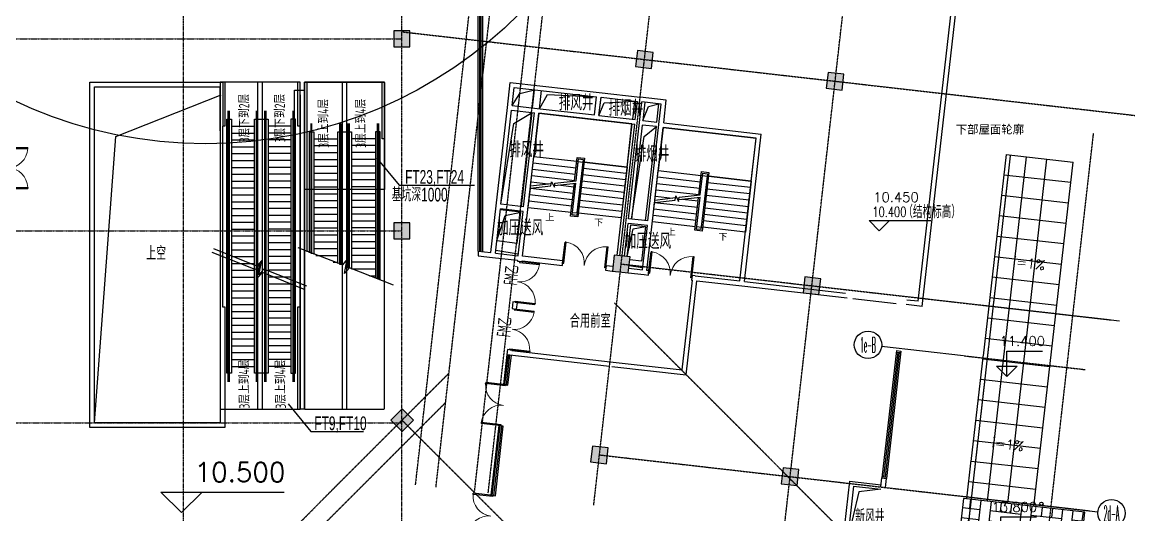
# Model space of a CAD drawing. Header units: metres. Extents: x -605703 to 859526, y 36355 to 746455.
# Drawn here: x -338070 to -289374, y 645104 to 666634 of the extents above; entities that cross this region are included whole.
import ezdxf
from ezdxf.enums import TextEntityAlignment as Align

# ---------------------------------------------------------------- set-up
doc = ezdxf.new("R2010")
doc.units = ezdxf.units.M
for name, pattern in [('2', [0.4, 0.3, -0.1]), ('CENTER2', [2.541, 1.587, -0.318, 0.318, -0.318]), ('DASH', [0.35, 0.25, -0.1])]:
    doc.linetypes.add(name, pattern=pattern)
for name, color, linetype in [('ACS-JZ', 1, 'Continuous'), ('AXIS', 3, 'Continuous'), ('AXIS_TEXT', 7, 'Continuous'), ('cci-line', 134, 'Continuous'), ('cci-window', 141, 'Continuous'), ('COLUMN', 2, 'Continuous'), ('DIM_ELEV', 3, 'Continuous'), ('DOTE', 251, 'CENTER2'), ('j-FT', 132, 'Continuous'), ('J-STAIR', 163, 'Continuous'), ('J-TEXT', 7, 'Continuous'), ('j-WINDOW_TEXT', 7, 'Continuous'), ('PUB_DIM', 3, 'Continuous'), ('PUB_HATCH', 8, 'Continuous'), ('PUB_TEXT', 7, 'Continuous'), ('S-看线', 5, 'Continuous'), ('STAIR', 3, 'Continuous'), ('WALL', 2, 'Continuous'), ('WINDOW', 4, 'Continuous'), ('屋顶', 252, 'Continuous'), ('扶梯', 20, 'Continuous'), ('排水', 74, 'Continuous'), ('栏杆', 6, 'Continuous')]:
    doc.layers.add(name, color=color, linetype=linetype)
doc.styles.add('_TCH_AXIS', font='COMPLEX', dxfattribs={"bigfont": 'GBCBIG'})
doc.styles.add('_TCH_DIM', font='simplex_.ttf', dxfattribs={"bigfont": 'GBCBIG'})
doc.styles.add('COMPLEX', font='COMPLEX')
doc.styles.add('HZ', font='rs', dxfattribs={"width": 0.8, "bigfont": 'hztxt'})
doc.styles.add('mobin', font='ros.shx', dxfattribs={"width": 0.55, "bigfont": 'hzdf2.shx'})
doc.styles.add('TSSD_NORM', font='Tssdeng.shx', dxfattribs={"width": 0.7, "bigfont": 'hztxt.shx'})
doc.styles.add('探索者', font='tssdeng.shx', dxfattribs={"width": 0.65, "bigfont": 'tssdchn.shx'})

# ---------------------------------------------------------------- blocks, each defined once
blk = doc.blocks.new('$DorLib2D$00000002')
at = {"color": 0}
for p, q in [((-0.5, 0), (-0.5, 0.4875)), ((-0.475, 0.4875), (-0.5, 0.4875)), ((-0.475, 0), (-0.475, 0.4875)), ((0.475, 0), (0.475, 0.4875)), ((0.475, 0.4875), (0.5, 0.4875)), ((0.5, 0), (0.5, 0.4875)), ((-0.5, 0), (-0.475, 0)), ((0.5, 0), (0.475, 0))]:
    blk.add_line(p, q, dxfattribs=at)
at = {"color": 0, "lineweight": 13}
for centre, start, end in [((-0.4875, 0), 0, 88.53072), ((0.4875, 0), 91.46928, 180)]:
    blk.add_arc(centre, 0.4875, start, end, dxfattribs=at)
blk = doc.blocks.new('_AXISO')
blk.add_circle((0, 0), 0.5)
at = {"layer": 'AXIS_TEXT', "style": 'COMPLEX', "width": 1.041667}
blk.add_attdef('A', text='', height=0.56, dxfattribs=at).set_placement((-0.25, -0.28), (0.25, -0.28), align=Align.FIT)
blk = doc.blocks.new('_FZH')
blk.add_lwpolyline([(-0.5, -0.5), (0.5, -0.5), (0.5, 0.5), (-0.5, 0.5)], close=True)
at = {"layer": 'PUB_HATCH'}
blk.add_solid([(-0.5, -0.5), (0.5, -0.5), (-0.5, 0.5), (0.5, 0.5)], dxfattribs=at)
blk = doc.blocks.new('A$C703A5871')
at = {"layer": 'WINDOW'}
h = blk.add_hatch(dxfattribs=at)
h.set_pattern_fill('编织材料', color=256, scale=900, style=0)
h.set_pattern_definition([(263.5006, (7588.5, 59541.85), (792.342, -996.09), [1350, -450]), (263.5006, (8035.6, 59490.9), (792.342, -996.09), [1350, -450]), (353.5006, (7984.7, 59043.8), (996.09, 792.342), [1350, -450]), (353.5006, (7933.75, 58596.7), (996.09, 792.342), [1350, -450])])
h.paths.add_polyline_path([(1862, -3533), (2236, -255), (546, -62), (546, -62), (-2881, 328), (-2881, 328), (-3080, 351), (-3454, -2928)])
blk.add_line((1930, -2937), (1941, -2838))
at = {"layer": 'DIM_ELEV'}
for p, q in [((-1184, 5684), (-1184, 6793)), ((-1184, 6793), (381, 6793)), ((-1184, 5684), (-1634, 6134)), ((-1634, 6134), (-734, 6134)), ((-1184, 5684), (-734, 6134)), ((-1448, -1569), (-1448, -459)), ((-1448, -459), (117, -459)), ((-1448, -1569), (-1898, -1119)), ((-1898, -1119), (-998, -1119)), ((-1448, -1569), (-998, -1119))]:
    blk.add_line(p, q, dxfattribs=at)
at = {"layer": 'WINDOW'}
for p, q in [((-2037, 232, 0), (-322, 15285, 0)), ((-1216, 15387, 0), (1715, 15053)), ((-1143, 130, 0), (572, 15183, 0)), ((0, 0), (1715, 15053)), ((1613, 14158), (-1318, 14492)), ((1511, 13264), (-1420, 13598)), ((1409, 12370), (-1522, 12704)), ((1307, 11476), (-1624, 11810)), ((1206, 10582), (-1726, 10915)), ((1104, 9687), (-1827, 10021)), ((1002, 8793), (-1929, 9127)), ((900, 7899), (-2031, 8233)), ((798, 7005), (-2133, 7339)), ((-2744, 1973, 0), (-2212, 6643, 0)), ((696, 6110), (-2235, 6444)), ((594, 5216), (-2337, 5550)), ((492, 4322), (-2439, 4656)), ((391, 3428), (-2541, 3762)), ((289, 2534), (-2642, 2868)), ((-2931, 334, 0), (-2739, 2023, 0)), ((187, 1639), (-2744, 1973)), ((85, 745), (-2846, 1079)), ((-3080, 351), (-3454, -2928)), ((2236, -255), (-3080, 351)), ((1862, -3533), (2236, -255)), ((-3454, -2928), (1862, -3533))]:
    blk.add_line(p, q, dxfattribs=at)
at = {"layer": 'WINDOW', "elevation": 0}
blk.add_lwpolyline([(-1216, 15387), (-2218, 6593)], dxfattribs=at)
at = {"layer": '排水'}
blk.add_circle((330, 119), 75, dxfattribs=at)
at = {"layer": 'PUB_TEXT', "style": '_TCH_DIM'}
for s, p in [('11.400', (-1502, 7018)), ('13.800', (-1845, -234))]:
    blk.add_text(s, height=421.4, dxfattribs=at).set_placement(p)

msp = doc.modelspace()

# ---------------------------------------------------------------- linework, layer by layer
for p, q in [((-299806, 652278), (-299607, 652255)), ((-300485, 646317), (-300440, 646714, 0)), ((-300286, 646294), (-300241, 646692, 0))]:
    msp.add_line(p, q)
at = {"ltscale": 4, "extrusion": (-1.1827e-23, -1.32164e-09, 1), "elevation": 0}
msp.add_lwpolyline([(-334909, 649116), (-333969, 661643), (-329359, 663466)], dxfattribs=at)
at = {"layer": 'ACS-JZ', "ltscale": 4, "extrusion": (-1.1827e-23, -1.32164e-09, 1)}
msp.add_circle((-330056, 680790, 0), 19466, dxfattribs=at)
at = {"layer": 'AXIS', "extrusion": (-1.1827e-23, -1.32164e-09, 1)}
for p, q in [((-296000, 654260, 0), (-290039, 653581, 0)), ((-296873, 652056, 0), (-300454, 652464, 0)), ((-296951, 645914, 0), (-290990, 645235, 0))]:
    msp.add_line(p, q, dxfattribs=at)
at = {"layer": 'cci-line', "ltscale": 4, "extrusion": (4.61235e-06, -7.4142e-07, 1)}
msp.add_line((-301710, 654558, 0), (-299822, 654343, 0), dxfattribs=at)
at = {"layer": 'cci-window'}
for p, q in [((-299806, 652278), (-300440, 646714)), ((-299746, 652211), (-300367, 646766)), ((-299680, 652203), (-300300, 646759)), ((-299607, 652255), (-300241, 646692)), ((-299812, 652218), (-299614, 652196))]:
    msp.add_line(p, q, dxfattribs=at)
at = {"layer": 'cci-window', "extrusion": (1.22456e-05, -3.39019e-06, 1)}
for p, q in [((-300440, 646714, 0), (-300241, 646692, 0)), ((-300433, 646774, 0), (-300234, 646751, 0))]:
    msp.add_line(p, q, dxfattribs=at)
at = {"layer": 'DIM_ELEV', "extrusion": (-1.1827e-23, -1.32164e-09, 1)}
for p, q in [((-300555, 657513, 0), (-301005, 657963, 0)), ((-301005, 657963, 0), (-298305, 657963, 0)), ((-300555, 657513, 0), (-300105, 657963, 0)), ((-331101, 645197, 0), (-332001, 646097, 0)), ((-332001, 646097, 0), (-326601, 646097, 0)), ((-331101, 645197, 0), (-330201, 646097, 0))]:
    msp.add_line(p, q, dxfattribs=at)
at = {"layer": 'DOTE', "extrusion": (-1.1827e-23, -1.32164e-09, 1)}
for p, q in [((-313055, 645526, 0), (-306155, 706094, 0)), ((-304709, 644575, 0), (-297909, 704266, 0)), ((-318271, 646120, 0), (-312912, 693162, 0)), ((-317675, 646052, 0), (-312316, 693094, 0)), ((-320855, 646415, 0), (-316598, 683779, 0)), ((-319960, 646313, 0), (-315704, 683677, 0)), ((-331009, 610233, 0), (-331009, 668015, 0)), ((-321459, 610233, 0), (-321459, 668015, 0)), ((-321459, 666219, 0), (-289374, 662563, 0)), ((-506293, 665916, 0), (-321459, 665916, 0)), ((-293480, 641560, 0), (-291177, 661781, 0)), ((-527301, 657516, 0), (-321459, 657516, 0)), ((-311854, 656066, 0), (-290393, 653621, 0)), ((-312149, 654364, 0), (-298029, 640244, 0)), ((-296873, 652056, 0), (-291541, 651449, 0)), ((-331977, 638706, 0), (-319393, 651290, 0)), ((-331412, 638140, 0), (-319539, 650013, 0)), ((-540030, 649116, 0), (-321459, 649116, 0)), ((-321459, 649250, 0), (-305242, 633032, 0)), ((-312805, 647720, 0), (-291344, 645275, 0))]:
    msp.add_line(p, q, dxfattribs=at)
at = {"layer": 'j-FT', "linetype": 'DASH', "extrusion": (-1.1827e-23, -1.32164e-09, 1)}
for p, q in [((-327759, 649726, 0), (-327759, 664016, 0)), ((-327559, 649726, 0), (-327559, 664016, 0)), ((-325709, 649726, 0), (-325709, 664016, 0)), ((-324059, 649726, 0), (-324059, 664016, 0)), ((-323859, 649726, 0), (-323859, 664016, 0))]:
    msp.add_line(p, q, dxfattribs=at)
at = {"layer": 'j-FT', "linetype": 'DASH', "extrusion": (-1.1827e-23, -1.32164e-09, 1), "elevation": 0}
for points in [[(-329409, 664016), (-329409, 649726), (-325909, 649726), (-325909, 664016)], [(-325709, 664016), (-325709, 649726), (-322209, 649726), (-322209, 664016)], [(-325709, 664016), (-322209, 664016), (-322209, 659316), (-325709, 659316)]]:
    msp.add_lwpolyline(points, close=True, dxfattribs=at)
at = {"layer": 'J-STAIR', "ltscale": 4, "extrusion": (-1.1827e-23, -1.32164e-09, 1)}
for p, q in [((-300496, 646217, 0), (-301454, 646099, 3000)), ((-301454, 646099, 3000), (-301962, 643952, 0))]:
    msp.add_line(p, q, dxfattribs=at)
at = {"layer": 'J-STAIR', "extrusion": (-1.1827e-23, -1.32164e-09, 1), "elevation": 0}
for points in [[(-322569, 660708), (-321569, 659517), (-318275, 659517)], [(-326432, 649948), (-325432, 648747), (-323129, 648747)]]:
    msp.add_lwpolyline(points, dxfattribs=at)
at = {"layer": 'PUB_DIM', "extrusion": (-1.1827e-23, -1.32164e-09, 1), "elevation": 0}
for points in [[(-312854, 658193, 0, 0, 0), (-312508, 661226, 0, 0, 0), (-314645, 661469, 0, 0, 0), (-314767, 660404, 80, 0, 0), (-314801, 660106, 0, 0, 0)], [(-307414, 657573, 0, 0, 0), (-307069, 660606, 0, 0, 0), (-309205, 660850, 0, 0, 0), (-309327, 659784, 80, 0, 0), (-309361, 659486, 0, 0, 0)], [(-314989, 658416, 0, 0, 0), (-314950, 658755, 80, 0, 0), (-314916, 659053, 0, 0, 0)], [(-309672, 657777, 0, 0, 0), (-309634, 658116, 80, 0, 0), (-309600, 658414, 0, 0, 0)]]:
    msp.add_lwpolyline(points, format="xyseb", dxfattribs=at)
at = {"layer": 'S-看线', "ltscale": 4, "extrusion": (-1.1827e-23, -1.32164e-09, 1)}
for p, q in [((-315732, 662889, 0), (-315641, 663684, 0)), ((-315434, 662855, 0), (-315343, 663650, 0)), ((-313025, 662581, 0), (-312934, 663375, 0)), ((-312826, 662558, 0), (-312736, 663350, 0)), ((-311270, 663186, 0), (-311360, 662391, 0)), ((-310823, 663135, 0), (-310913, 662340, 0)), ((-316223, 658577, 0), (-315755, 662690, 0)), ((-311383, 662192, 0), (-312038, 656439, 0)), ((-310936, 662141, 0), (-311404, 658028, 0))]:
    msp.add_line(p, q, dxfattribs=at)
at = {"layer": 'S-看线', "ltscale": 4, "extrusion": (-1.1827e-23, -1.32164e-09, 1), "elevation": 0}
for points in [[(-316626, 662991), (-316294, 663527), (-315641, 663684)], [(-315434, 662855), (-315086, 663482), (-312934, 663375)], [(-312826, 662558), (-312594, 663114), (-311270, 663186)], [(-310913, 662340), (-310292, 662269), (-310202, 663064)], [(-310913, 662340), (-310663, 662958), (-310202, 663064)], [(-317117, 658679), (-316553, 662208), (-315755, 662690)], [(-311404, 658028), (-310853, 661635), (-310315, 662071)], [(-310783, 657957), (-310315, 662071), (-310936, 662141)], [(-317297, 657099), (-316406, 656977), (-316252, 658329), (-317146, 658430)], [(-317297, 657099), (-316929, 658193), (-316252, 658329)], [(-311591, 656389), (-311433, 657780), (-310787, 657706), (-310960, 656191), (-311481, 656250)], [(-311591, 656389), (-311333, 657603), (-310787, 657706)], [(-317347, 656665), (-316357, 656516)], [(-311510, 656000), (-310916, 655910)]]:
    msp.add_lwpolyline(points, dxfattribs=at)
at = {"layer": 'STAIR', "extrusion": (-1.1827e-23, -1.32164e-09, 1)}
for p, q in [((-326009, 664016, 0), (-329209, 664016, 0)), ((-329209, 664016, 0), (-329209, 662091, 0)), ((-326009, 662091, 0), (-326009, 664016, 0)), ((-322309, 664016, 0), (-325609, 664016, 0)), ((-325609, 664016, 0), (-325609, 656591, 0)), ((-322309, 661541, 0), (-322309, 664016, 0)), ((-329059, 650921, 0), (-329059, 662761, 0)), ((-329029, 650921, 0), (-329029, 662761, 0)), ((-328999, 650921, 0), (-328999, 662761, 0)), ((-327819, 650921, 0), (-327819, 662761, 0)), ((-327789, 650921, 0), (-327789, 662761, 0)), ((-327759, 650921, 0), (-327759, 662761, 0)), ((-327459, 650921, 0), (-327459, 662761, 0)), ((-327429, 650921, 0), (-327429, 662761, 0)), ((-327399, 650921, 0), (-327399, 662761, 0)), ((-326219, 650921, 0), (-326219, 662761, 0)), ((-326189, 650921, 0), (-326189, 662761, 0)), ((-326159, 650921, 0), (-326159, 662761, 0)), ((-329109, 651291, 0), (-329109, 662391, 0)), ((-329109, 662391, 0), (-328909, 662391, 0)), ((-328909, 662391, 0), (-328909, 651291, 0)), ((-327909, 651291, 0), (-327909, 662391, 0)), ((-327909, 662391, 0), (-327309, 662391, 0)), ((-327309, 662391, 0), (-327309, 651291, 0)), ((-326109, 662391, 0), (-326309, 662391, 0)), ((-326309, 662391, 0), (-326309, 651291, 0)), ((-326109, 651291, 0), (-326109, 662391, 0)), ((-315457, 662656, 0), (-315672, 660769, 0)), ((-311383, 662192, 0), (-315457, 662656, 0)), ((-329209, 662091, 0), (-329309, 662091, 0)), ((-329309, 662091, 0), (-329309, 654191, 0)), ((-328909, 662091, 0), (-327909, 662091, 0)), ((-328909, 661791, 0), (-327909, 661791, 0)), ((-326309, 662091, 0), (-327309, 662091, 0)), ((-326309, 661791, 0), (-327309, 661791, 0)), ((-325909, 662091, 0), (-326009, 662091, 0)), ((-325909, 654191, 0), (-325909, 662091, 0)), ((-325509, 661841, 0), (-325309, 661841, 0)), ((-325509, 661841, 0), (-325509, 656552, 0)), ((-325429, 656521, 0), (-325429, 662211, 0)), ((-325399, 656509, 0), (-325399, 662211, 0)), ((-325309, 661841, 0), (-325309, 656474, 0)), ((-324259, 656082, 0), (-324259, 661841, 0)), ((-324259, 661841, 0), (-323659, 661841, 0)), ((-324169, 656047, 0), (-324169, 662211, 0)), ((-324139, 656035, 0), (-324139, 662211, 0)), ((-324109, 656024, 0), (-324109, 662211, 0)), ((-323809, 655885, 0), (-323809, 662211, 0)), ((-323779, 655895, 0), (-323779, 662211, 0)), ((-323749, 655883, 0), (-323749, 662211, 0)), ((-323659, 661841, 0), (-323659, 655848, 0)), ((-322409, 661841, 0), (-322609, 661841, 0)), ((-322609, 661841, 0), (-322609, 655456, 0)), ((-322519, 655421, 0), (-322519, 662211, 0)), ((-322489, 655409, 0), (-322489, 662211, 0)), ((-322459, 655397, 0), (-322459, 662211, 0)), ((-322409, 655378, 0), (-322409, 661841, 0)), ((-311598, 660304, 0), (-311383, 662192, 0)), ((-310017, 662037, 0), (-310232, 660149, 0)), ((-305943, 661573, 0), (-310017, 662037, 0)), ((-328909, 661491, 0), (-327909, 661491, 0)), ((-326309, 661491, 0), (-327309, 661491, 0)), ((-325909, 653641, 0), (-325909, 661541, 0)), ((-325909, 661541, 0), (-325909, 653641, 0)), ((-325309, 661541, 0), (-324259, 661541, 0)), ((-322609, 661541, 0), (-323659, 661541, 0)), ((-322209, 661541, 0), (-322309, 661541, 0)), ((-322209, 655300, 0), (-322209, 661541, 0)), ((-306158, 659685, 0), (-305943, 661573, 0)), ((-328909, 661191, 0), (-327909, 661191, 0)), ((-328909, 660891, 0), (-327909, 660891, 0)), ((-326309, 661191, 0), (-327309, 661191, 0)), ((-326309, 660891, 0), (-327309, 660891, 0)), ((-325309, 661241, 0), (-324259, 661241, 0)), ((-325309, 660941, 0), (-324259, 660941, 0)), ((-322609, 661241, 0), (-323659, 661241, 0)), ((-322609, 660941, 0), (-323659, 660941, 0)), ((-328909, 660591, 0), (-327909, 660591, 0)), ((-326309, 660591, 0), (-327309, 660591, 0)), ((-325309, 660641, 0), (-324259, 660641, 0)), ((-325309, 660341, 0), (-324259, 660341, 0)), ((-322609, 660641, 0), (-323659, 660641, 0)), ((-322609, 660341, 0), (-323659, 660341, 0)), ((-315818, 659484, 0), (-315672, 660769, 0)), ((-315703, 660490, 0), (-313825, 660276, 0)), ((-315672, 660769, 0), (-313794, 660555, 0)), ((-315672, 660769, 0), (-313794, 660555, 0)), ((-313891, 659702, 0), (-313775, 660724, 0)), ((-313830, 659709, 0), (-313722, 660657, 0)), ((-313830, 659709, 0), (-313734, 660548, 0)), ((-313523, 660634, 0), (-313801, 658190, 0)), ((-313535, 660525, 0), (-313789, 658300, 0)), ((-313775, 660724, 0), (-313457, 660687, 0)), ((-313457, 660687, 0), (-313749, 658124, 0)), ((-313734, 660548, 0), (-313535, 660525, 0)), ((-313722, 660657, 0), (-313523, 660634, 0)), ((-311598, 660304, 0), (-313476, 660518, 0)), ((-313476, 660518, 0), (-311598, 660304, 0)), ((-328909, 660291, 0), (-327909, 660291, 0)), ((-328909, 659991, 0), (-327909, 659991, 0)), ((-326309, 660291, 0), (-327309, 660291, 0)), ((-326309, 659991, 0), (-327309, 659991, 0)), ((-325309, 660041, 0), (-324259, 660041, 0)), ((-322609, 660041, 0), (-323659, 660041, 0)), ((-315767, 659934, 0), (-313889, 659720, 0)), ((-315735, 660212, 0), (-313857, 659998, 0)), ((-311661, 659748, 0), (-313539, 659962, 0)), ((-311630, 660026, 0), (-313508, 660240, 0)), ((-311598, 660304, 0), (-311852, 658079, 0)), ((-310378, 658864, 0), (-310232, 660149, 0)), ((-310264, 659871, 0), (-308386, 659657, 0)), ((-310232, 660149, 0), (-308354, 659935, 0)), ((-310232, 660149, 0), (-308354, 659935, 0)), ((-308451, 659082, 0), (-308335, 660104, 0)), ((-308390, 659089, 0), (-308282, 660037, 0)), ((-308390, 659089, 0), (-308294, 659928, 0)), ((-308083, 660015, 0), (-308362, 657571, 0)), ((-308096, 659905, 0), (-308349, 657680, 0)), ((-308335, 660104, 0), (-308017, 660068, 0)), ((-308017, 660068, 0), (-308309, 657504, 0)), ((-308294, 659928, 0), (-308096, 659905, 0)), ((-308282, 660037, 0), (-308083, 660015, 0)), ((-306158, 659685, 0), (-308036, 659899, 0)), ((-308036, 659899, 0), (-306158, 659685, 0)), ((-328909, 659691, 0), (-327909, 659691, 0)), ((-328909, 659391, 0), (-327909, 659391, 0)), ((-326309, 659691, 0), (-327309, 659691, 0)), ((-326309, 659391, 0), (-327309, 659391, 0)), ((-325309, 659741, 0), (-324259, 659741, 0)), ((-325309, 659441, 0), (-324259, 659441, 0)), ((-322609, 659741, 0), (-323659, 659741, 0)), ((-322609, 659441, 0), (-323659, 659441, 0)), ((-315925, 658543, 0), (-315830, 659382, 0)), ((-315830, 659382, 0), (-314927, 659484, 0)), ((-315830, 659378, 0), (-313952, 659164, 0)), ((-315818, 659484, 0), (-314911, 659586, 0)), ((-315798, 659656, 0), (-315052, 659571, 0)), ((-314927, 659484, 0), (-314900, 659661, 0)), ((-314900, 659661, 0), (-314780, 659420, 0)), ((-314780, 659420, 0), (-314753, 659604, 0)), ((-314768, 659502, 0), (-313841, 659607, 0)), ((-314753, 659604, 0), (-313830, 659709, 0)), ((-314608, 659520, 0), (-313921, 659442, 0)), ((-314067, 658160, 0), (-313903, 659600, 0)), ((-314000, 658213, 0), (-313841, 659607, 0)), ((-313988, 658322, 0), (-313841, 659607, 0)), ((-311725, 659192, 0), (-313603, 659406, 0)), ((-311693, 659470, 0), (-313571, 659684, 0)), ((-310295, 659592, 0), (-308417, 659378, 0)), ((-306222, 659128, 0), (-308099, 659342, 0)), ((-306190, 659407, 0), (-308068, 659620, 0)), ((-306158, 659685, 0), (-306412, 657459, 0)), ((-328909, 659091, 0), (-327909, 659091, 0)), ((-326309, 659091, 0), (-327309, 659091, 0)), ((-325309, 659141, 0), (-324259, 659141, 0)), ((-322609, 659141, 0), (-323659, 659141, 0)), ((-315862, 659099, 0), (-313984, 658885, 0)), ((-311756, 658913, 0), (-313634, 659127, 0)), ((-310390, 658762, 0), (-309487, 658864, 0)), ((-310378, 658864, 0), (-309471, 658967, 0)), ((-310359, 659036, 0), (-309612, 658951, 0)), ((-310327, 659314, 0), (-308449, 659100, 0)), ((-309487, 658864, 0), (-309460, 659041, 0)), ((-309460, 659041, 0), (-309341, 658800, 0)), ((-309341, 658800, 0), (-309313, 658985, 0)), ((-309328, 658882, 0), (-308402, 658987, 0)), ((-309313, 658985, 0), (-308390, 659089, 0)), ((-309168, 658900, 0), (-308481, 658822, 0)), ((-308627, 657540, 0), (-308463, 658980, 0)), ((-308560, 657593, 0), (-308402, 658987, 0)), ((-308548, 657702, 0), (-308402, 658987, 0)), ((-306253, 658850, 0), (-308131, 659064, 0)), ((-328909, 658791, 0), (-327909, 658791, 0)), ((-328909, 658491, 0), (-327909, 658491, 0)), ((-326309, 658791, 0), (-327309, 658791, 0)), ((-326309, 658491, 0), (-327309, 658491, 0)), ((-325309, 658841, 0), (-324259, 658841, 0)), ((-325309, 658541, 0), (-324259, 658541, 0)), ((-322609, 658841, 0), (-323659, 658841, 0)), ((-322609, 658541, 0), (-323659, 658541, 0)), ((-315925, 658543, 0), (-314047, 658329, 0)), ((-315894, 658821, 0), (-314016, 658607, 0)), ((-311820, 658357, 0), (-313698, 658571, 0)), ((-311788, 658635, 0), (-313666, 658849, 0)), ((-310485, 657923, 0), (-310390, 658762, 0)), ((-310422, 658480, 0), (-308544, 658266, 0)), ((-310390, 658758, 0), (-308512, 658544, 0)), ((-306317, 658294, 0), (-308195, 658508, 0)), ((-306285, 658572, 0), (-308163, 658786, 0)), ((-328909, 658191, 0), (-327909, 658191, 0)), ((-328909, 657891, 0), (-327909, 657891, 0)), ((-326309, 658191, 0), (-327309, 658191, 0)), ((-326309, 657891, 0), (-327309, 657891, 0)), ((-325309, 658241, 0), (-324259, 658241, 0)), ((-325309, 657941, 0), (-324259, 657941, 0)), ((-322609, 658241, 0), (-323659, 658241, 0)), ((-322609, 657941, 0), (-323659, 657941, 0)), ((-313749, 658124, 0), (-314067, 658160, 0)), ((-313801, 658190, 0), (-314000, 658213, 0)), ((-313988, 658322, 0), (-313789, 658300, 0)), ((-311852, 658079, 0), (-313729, 658293, 0)), ((-310485, 657923, 0), (-308608, 657709, 0)), ((-310454, 658201, 0), (-308576, 657987, 0)), ((-306380, 657737, 0), (-308258, 657951, 0)), ((-306348, 658016, 0), (-308226, 658229, 0)), ((-328909, 657591, 0), (-327909, 657591, 0)), ((-326309, 657591, 0), (-327309, 657591, 0)), ((-325309, 657641, 0), (-324259, 657641, 0)), ((-322609, 657641, 0), (-323659, 657641, 0)), ((-308309, 657504, 0), (-308627, 657540, 0)), ((-308362, 657571, 0), (-308560, 657593, 0)), ((-308548, 657702, 0), (-308349, 657680, 0)), ((-306412, 657459, 0), (-308290, 657673, 0)), ((-328909, 657291, 0), (-327909, 657291, 0)), ((-328909, 656991, 0), (-327909, 656991, 0)), ((-326309, 657291, 0), (-327309, 657291, 0)), ((-326309, 656991, 0), (-327309, 656991, 0)), ((-325309, 657341, 0), (-324259, 657341, 0)), ((-325309, 657041, 0), (-324259, 657041, 0)), ((-322609, 657341, 0), (-323659, 657341, 0)), ((-322609, 657041, 0), (-323659, 657041, 0)), ((-328909, 656691, 0), (-327909, 656691, 0)), ((-326309, 656691, 0), (-327309, 656691, 0)), ((-325309, 656741, 0), (-324259, 656741, 0)), ((-325225, 656441, 0), (-324259, 656441, 0)), ((-322609, 656741, 0), (-323659, 656741, 0)), ((-322609, 656441, 0), (-323659, 656441, 0)), ((-328909, 656391, 0), (-327909, 656391, 0)), ((-328909, 656091, 0), (-327909, 656091, 0)), ((-326309, 656391, 0), (-327309, 656391, 0)), ((-326309, 656091, 0), (-327309, 656091, 0)), ((-324459, 656141, 0), (-324259, 656141, 0)), ((-322609, 656141, 0), (-323659, 656141, 0)), ((-328909, 655791, 0), (-327909, 655791, 0)), ((-328909, 655491, 0), (-327909, 655491, 0)), ((-326309, 655791, 0), (-327309, 655791, 0)), ((-326309, 655491, 0), (-327309, 655491, 0)), ((-322609, 655841, 0), (-323659, 655841, 0)), ((-322609, 655541, 0), (-322876, 655541, 0)), ((-328909, 655191, 0), (-327909, 655191, 0)), ((-326309, 655191, 0), (-327309, 655191, 0)), ((-328909, 654891, 0), (-327909, 654891, 0)), ((-328909, 654591, 0), (-327909, 654591, 0)), ((-326309, 654891, 0), (-327309, 654891, 0)), ((-326309, 654591, 0), (-327309, 654591, 0)), ((-329309, 654191, 0), (-329209, 654191, 0)), ((-329209, 654191, 0), (-329209, 649726, 0)), ((-328909, 654291, 0), (-327909, 654291, 0)), ((-328909, 653991, 0), (-327909, 653991, 0)), ((-326309, 654291, 0), (-327309, 654291, 0)), ((-326309, 653991, 0), (-327309, 653991, 0)), ((-326009, 649726, 0), (-326009, 654191, 0)), ((-326009, 654191, 0), (-325909, 654191, 0)), ((-328909, 653691, 0), (-327909, 653691, 0)), ((-326309, 653691, 0), (-327309, 653691, 0)), ((-328909, 653391, 0), (-327909, 653391, 0)), ((-328909, 653091, 0), (-327909, 653091, 0)), ((-326309, 653391, 0), (-327309, 653391, 0)), ((-326309, 653091, 0), (-327309, 653091, 0)), ((-328909, 652791, 0), (-327909, 652791, 0)), ((-326309, 652791, 0), (-327309, 652791, 0)), ((-328909, 652491, 0), (-327909, 652491, 0)), ((-328909, 652191, 0), (-327909, 652191, 0)), ((-326309, 652491, 0), (-327309, 652491, 0)), ((-326309, 652191, 0), (-327309, 652191, 0)), ((-328909, 651891, 0), (-327909, 651891, 0)), ((-328909, 651591, 0), (-327909, 651591, 0)), ((-326309, 651891, 0), (-327309, 651891, 0)), ((-326309, 651591, 0), (-327309, 651591, 0)), ((-328909, 651291, 0), (-329109, 651291, 0)), ((-327309, 651291, 0), (-327909, 651291, 0)), ((-326309, 651291, 0), (-326109, 651291, 0)), ((-329209, 649726, 0), (-326009, 649726, 0))]:
    msp.add_line(p, q, dxfattribs=at)
at = {"layer": 'STAIR', "extrusion": (-1.1827e-23, -1.32164e-09, 1), "elevation": 0}
for points in [[(-325682, 654940), (-327560, 655693), (-327783, 655444), (-327652, 656070), (-327873, 655819), (-329751, 656572)], [(-325618, 655092), (-327496, 655845), (-327719, 655596), (-327588, 656222), (-327809, 655971), (-329687, 656724)], [(-321818, 655146), (-323745, 655901), (-323967, 655649), (-323841, 656276), (-324059, 656024), (-325987, 656778)]]:
    msp.add_lwpolyline(points, dxfattribs=at)
at = {"layer": 'WALL', "extrusion": (-1.1827e-23, -1.32164e-09, 1)}
for p, q in [((-316836, 662914, 0), (-316712, 664007, 0)), ((-316712, 664007, 0), (-312812, 663563, 0)), ((-316626, 662991, 0), (-316536, 663786, 0)), ((-316536, 663786, 0), (-312934, 663375, 0)), ((-313025, 662581, 0), (-312934, 663375, 0)), ((-312826, 662558, 0), (-312735, 663353, 0)), ((-312812, 663563, 0), (-311024, 663359, 0)), ((-312735, 663353, 0), (-311146, 663172, 0)), ((-309881, 663229, 0), (-311024, 663359, 0)), ((-317328, 658602, 0), (-316836, 662914, 0)), ((-317117, 658679, 0), (-316649, 662792, 0)), ((-316649, 662792, 0), (-315655, 662679, 0)), ((-316626, 662991, 0), (-315533, 662866, 0)), ((-315533, 662866, 0), (-313025, 662581, 0)), ((-311236, 662377, 0), (-311146, 663172, 0)), ((-311049, 662255, 0), (-310947, 663149, 0)), ((-310102, 663053, 0), (-310947, 663149, 0)), ((-310204, 662159, 0), (-310102, 663053, 0)), ((-309994, 662235, 0), (-309881, 663229, 0)), ((-316124, 658566, 0), (-315655, 662679, 0)), ((-315937, 658444, 0), (-315457, 662656, 0)), ((-315457, 662656, 0), (-312948, 662371, 0)), ((-312948, 662371, 0), (-311259, 662178, 0)), ((-312826, 662558, 0), (-311236, 662377, 0)), ((-311739, 657965, 0), (-311259, 662178, 0)), ((-311529, 658042, 0), (-311049, 662255, 0)), ((-310684, 657946, 0), (-310204, 662159, 0)), ((-310497, 657824, 0), (-310017, 662037, 0)), ((-310017, 662037, 0), (-305943, 661573, 0)), ((-309994, 662235, 0), (-305722, 661749, 0)), ((-306655, 655323, 0), (-305943, 661573, 0)), ((-306456, 655300, 0), (-305722, 661749, 0)), ((-317560, 656565, 0), (-317328, 658602, 0)), ((-317361, 656543, 0), (-317140, 658480, 0)), ((-316147, 658367, 0), (-317140, 658480, 0)), ((-316124, 658566, 0), (-317117, 658679, 0)), ((-316367, 656429, 0), (-316147, 658367, 0)), ((-316169, 656407, 0), (-315937, 658444, 0)), ((-311914, 656425, 0), (-311739, 657965, 0)), ((-310684, 657946, 0), (-311529, 658042, 0)), ((-311715, 656403, 0), (-311551, 657843, 0)), ((-310707, 657747, 0), (-311551, 657843, 0)), ((-310927, 655810, 0), (-310707, 657747, 0)), ((-310729, 655787, 0), (-310497, 657824, 0)), ((-318109, 656628, 0), (-317560, 656565, 0)), ((-318109, 656628, 0), (-318109, 656427, 0)), ((-318109, 656427, 0), (-317483, 656355, 0)), ((-317361, 656543, 0), (-316367, 656429, 0)), ((-317483, 656355, 0), (-316390, 656231, 0)), ((-316390, 656231, 0), (-316394, 656194, 0)), ((-316394, 656194, 0), (-316195, 656172, 0)), ((-316195, 656172, 0), (-316191, 656208, 0)), ((-316191, 656208, 0), (-314428, 656007, 0)), ((-314405, 656206, 0), (-316169, 656407, 0)), ((-314428, 656007, 0), (-314405, 656206, 0)), ((-312517, 655991, 0), (-312540, 655792, 0)), ((-312219, 655957, 0), (-312517, 655991, 0)), ((-312540, 655792, 0), (-312242, 655758, 0)), ((-311546, 655679, 0), (-310851, 655600, 0)), ((-311524, 655878, 0), (-310927, 655810, 0)), ((-310851, 655600, 0), (-310664, 655578, 0)), ((-310642, 655777, 0), (-310729, 655787, 0)), ((-310664, 655578, 0), (-310642, 655777, 0)), ((-308754, 655562, 0), (-308776, 655363, 0)), ((-308617, 655547, 0), (-308754, 655562, 0)), ((-308617, 655547, 0), (-306655, 655323, 0)), ((-309187, 651434, 0), (-308739, 655359, 0)), ((-309010, 651213, 0), (-308541, 655336, 0)), ((-308776, 655363, 0), (-308739, 655359, 0)), ((-308541, 655336, 0), (-306578, 655113, 0)), ((-306578, 655113, 0), (-301958, 654587, 0)), ((-306456, 655300, 0), (-302035, 654797, 0)), ((-316598, 654406, 0), (-316631, 654115, 0)), ((-316631, 654115, 0), (-316432, 654093, 0)), ((-316399, 654383, 0), (-316598, 654406, 0)), ((-316432, 654093, 0), (-316399, 654383, 0)), ((-316835, 652327, 0), (-316860, 652107, 0)), ((-316860, 652107, 0), (-312364, 651595, 0)), ((-316636, 652304, 0), (-316835, 652327, 0)), ((-316638, 652283, 0), (-316636, 652304, 0)), ((-316638, 652283, 0), (-312341, 651794, 0)), ((-312341, 651794, 0), (-309187, 651434, 0)), ((-312264, 651584, 0), (-309010, 651213, 0)), ((-301865, 646574, 0), (-302172, 643879, 0)), ((-301688, 646353, 0), (-301962, 643952, 0)), ((-301865, 646574, 0), (-300474, 646416, 0)), ((-301688, 646353, 0), (-300496, 646217, 0))]:
    msp.add_line(p, q, dxfattribs=at)
at = {"layer": 'WINDOW', "extrusion": (-1.1827e-23, -1.32164e-09, 1)}
for p, q in [((-318109, 656628, 0), (-318109, 669686, 0)), ((-318043, 656620, 0), (-318043, 669661, 0)), ((-317976, 656613, 0), (-317976, 669636, 0)), ((-317909, 656605, 0), (-317909, 669612, 0)), ((-316860, 652107, 0), (-317010, 650792, 0)), ((-316943, 650784, 0), (-316793, 652100, 0)), ((-316877, 650777, 0), (-316727, 652092, 0)), ((-316811, 650769, 0), (-316661, 652085, 0)), ((-317010, 650792, 0), (-316811, 650769, 0)), ((-317213, 649003, 0), (-317561, 645952, 0)), ((-317495, 645944, 0), (-317147, 648996, 0)), ((-317428, 645937, 0), (-317081, 648988, 0)), ((-317362, 645929, 0), (-317015, 648981, 0)), ((-317015, 648981, 0), (-317213, 649003, 0)), ((-317561, 645952, 0), (-317362, 645929, 0))]:
    msp.add_line(p, q, dxfattribs=at)
at = {"layer": '屋顶', "linetype": '2', "ltscale": 2, "extrusion": (-1.1827e-23, -1.32164e-09, 1)}
msp.add_line((-296806, 643292, 0), (-294808, 660829, 0), dxfattribs=at)
at = {"layer": '栏杆', "ltscale": 1.5, "extrusion": (-1.1827e-23, -1.32164e-09, 1)}
for p, q in [((-298856, 654434, 0), (-293435, 702019, 0)), ((-298679, 654213, 0), (-293215, 702175, 0)), ((-335109, 648916, 0), (-335109, 664016, 0)), ((-335109, 664016, 0), (-329269, 664016, 0)), ((-334909, 663816, 0), (-329409, 663816, 0)), ((-334909, 649116, 0), (-334909, 663816, 0)), ((-329409, 661891, 0), (-329409, 663816, 0)), ((-329269, 662091, 0), (-329269, 664016, 0)), ((-326159, 663666, 0), (-325709, 663666, 0)), ((-326159, 661841, 0), (-326159, 663666, 0)), ((-325909, 663466, 0), (-325909, 649726, 0)), ((-325709, 663666, 0), (-325709, 649726, 0)), ((-298856, 654434, 0), (-299352, 654491, 0)), ((-298679, 654213, 0), (-299375, 654292, 0)), ((-329409, 651151, 0), (-329409, 649116, 0)), ((-329209, 651151, 0), (-329209, 648916, 0)), ((-325709, 649726, 0), (-325909, 649726, 0)), ((-329409, 649116, 0), (-334909, 649116, 0)), ((-329209, 648916, 0), (-335109, 648916, 0))]:
    msp.add_line(p, q, dxfattribs=at)

# ---------------------------------------------------------------- block references
at = {"ltscale": 4, "extrusion": (-1.1827e-23, -1.32164e-09, 1)}
msp.add_blockref('A$C703A5871', (-293790, 645465, 0), dxfattribs=at)
at = {"layer": 'AXIS', "extrusion": (-1.1827e-23, -1.32164e-09, 1)}
ref = msp.add_blockref('_AXISO', (-301050, 652532, 0), dxfattribs=dict(at, xscale=1200, yscale=1200, zscale=1200))
ref.add_attrib('A', '1e-B', dxfattribs={"layer": 'AXIS_TEXT', "ltscale": 4, "extrusion": (-1.1827e-23, -1.32164e-09, 1), "height": 678.8, "style": '_TCH_AXIS', "width": 0.272727}).set_placement((-301389, 652193, 0), (-300711, 652193, 0), align=Align.FIT)
ref = msp.add_blockref('_AXISO', (-290393, 645167, 0), dxfattribs=dict(at, xscale=1200, yscale=1200, zscale=1200))
ref.add_attrib('A', '2d-A', dxfattribs={"layer": 'AXIS_TEXT', "ltscale": 4, "extrusion": (-1.1827e-23, -1.32164e-09, 1), "height": 678.8, "style": '_TCH_AXIS', "width": 0.247059}).set_placement((-290733, 644828, 0), (-290054, 644828, 0), align=Align.FIT)
at = {"layer": 'COLUMN', "extrusion": (-1.1827e-23, -1.32164e-09, 1), "xscale": 699.9999999995343, "yscale": 700, "zscale": 700}
for p in [(-321459, 665910, 0), (-321459, 657510, 0)]:
    msp.add_blockref('_FZH', p, dxfattribs=at)
at = {"layer": 'COLUMN', "extrusion": (-1.1827e-23, -1.32164e-09, 1)}
for p, xscale, yscale, zscale, rotation in [((-310836, 665008, 0), 700.000000000348, 700, 699.9999999999329, 353.5006742851565), ((-302490, 664058, 0), 700.000000000348, 700, 699.9999999999329, 353.5006742851565), ((-311854, 656066, 0), 699.9999999998854, 699.9999999995343, 699.9999999994703, 353.5006742851522), ((-303508, 655115, 0), 700.000000000348, 700.0000000004657, 700.0000000002902, 353.5006742851565), ((-321446, 649237, 0), 700.0000000002108, 700, 699.9999999999227, 314.9999999998888), ((-312805, 647720, 0), 699.9999999998854, 700, 699.9999999999329, 353.5006742851522), ((-304459, 646769, 0), 700.000000000348, 700.0000000004657, 700.0000000002375, 353.5006742851565)]:
    msp.add_blockref('_FZH', p, dxfattribs=dict(at, xscale=xscale, yscale=yscale, zscale=zscale, rotation=rotation))
at = {"layer": 'WINDOW', "extrusion": (-1.1827e-23, -1.32164e-09, 1)}
for p, xscale, yscale, zscale, rotation in [((-338709, 660266, 0), 1800, -1800, 1800, 90.0000000000667), ((-313472, 655999, 0), 1899.999999999996, 1900, 1900, 353.5006742851552), ((-309709, 655570, 0), 1900.000000000011, 1900, 1900, 353.5006742851977), ((-316397, 655289, 0), 1799.999999999882, -1800, 1800, 83.50067428515416), ((-316633, 653210, 0), 1799.999999999882, -1800, 1800, 83.50067428515416), ((-317012, 649886, 0), -1799.999999999876, 1800, -1800, 83.50067428515605), ((-317563, 645046, 0), -1799.999999999876, 1800, -1800, 83.50067428515605)]:
    msp.add_blockref('$DorLib2D$00000002', p, dxfattribs=dict(at, xscale=xscale, yscale=yscale, zscale=zscale, rotation=rotation))

# ---------------------------------------------------------------- texts
at = {"layer": 'J-TEXT', "extrusion": (-1.1827e-23, -1.32164e-09, 1), "width": 0.65}
for s, p in [('排风井', (-314587, 662846, 3000)), ('排烟井', (-312410, 662608, 3000)), ('排风井', (-316755, 660794, 0)), ('排烟井', (-311263, 660607, 3000)), ('加压送风', (-317291, 657376, 0)), ('加压送风', (-311698, 656791, 0))]:
    msp.add_text(s, height=600, dxfattribs=at).set_placement(p)
at = {"layer": 'J-TEXT', "extrusion": (-1.1827e-23, -1.32164e-09, 1), "style": 'mobin'}
for s, width, p in [('FT23,FT24', 0.65, (-321313, 659573, 0)), ('基坑深1000', 0.65, (-321898, 658801, 0)), ('上空', 0.65, (-332640, 656240, 0)), ('FT9,FT10', 0.65, (-325286, 648803, 0)), ('新风井', 0.55, (-301611, 644744, 3000))]:
    msp.add_text(s, height=600, dxfattribs=dict(at, width=width)).set_placement(p)
at = {"layer": 'j-WINDOW_TEXT', "color": 150, "extrusion": (-1.1827e-23, -1.32164e-09, 1), "style": '探索者', "width": 0.5}
for p in [(-316407, 655123, 0), (-316709, 652856, 0)]:
    msp.add_text('FM乙', height=600, rotation=83.9209, dxfattribs=at).set_placement(p)
at = {"layer": 'PUB_TEXT', "extrusion": (-1.1827e-23, -1.32164e-09, 1), "style": '_TCH_DIM'}
for s, height, p in [('下部屋面轮廓', 365.2, (-297207, 661768, 0)), ('10.450', 421.4, (-300817, 658776, 0)), ('上', 281, (-315173, 657967, 0)), ('下', 281, (-313034, 657744, 0)), ('上', 281, (-309856, 657328, 0)), ('下', 281, (-307594, 657124, 0)), ('10.500', 842.9, (-330524, 646547, 0))]:
    msp.add_text(s, height=height, dxfattribs=at).set_placement(p)
at = {"layer": 'PUB_TEXT', "extrusion": (-1.1827e-23, -1.32164e-09, 1)}
for s, height, style, width, p in [('10.400', 446.2, '_TCH_DIM', 0.705882, (-300856, 658121, 0)), ('（结构标高）', 500, '_TCH_DIM', 0.6, (-299506, 658121, 0)), ('合用前室', 600, 'HZ', 0.75, (-314106, 653279, 0))]:
    msp.add_text(s, height=height, dxfattribs=dict(at, style=style, width=width)).set_placement(p)
at = {"layer": 'PUB_TEXT', "extrusion": (-1.1827e-23, -1.32164e-09, 1), "style": '_TCH_DIM'}
for p in [(-294726, 655974, 0), (-295654, 648067, 0)]:
    msp.add_text('i=1%', height=421.4, rotation=352.5656, dxfattribs=at).set_placement(p)
at = {"layer": '扶梯', "extrusion": (-1.1827e-23, -1.32164e-09, 1), "style": 'TSSD_NORM', "width": 0.7}
for s, p in [('3层下到2层', (-328120, 661391, 0)), ('3层下到2层', (-326558, 661391, 0)), ('3层上到4层', (-324650, 661150, 0)), ('3层上到4层', (-323017, 661150, 0)), ('3层上到4层', (-328120, 649747, 0)), ('3层上到4层', (-326530, 649747, 0))]:
    msp.add_text(s, height=450, rotation=90.6072, dxfattribs=at).set_placement(p)

doc.saveas('drawing.dxf')
